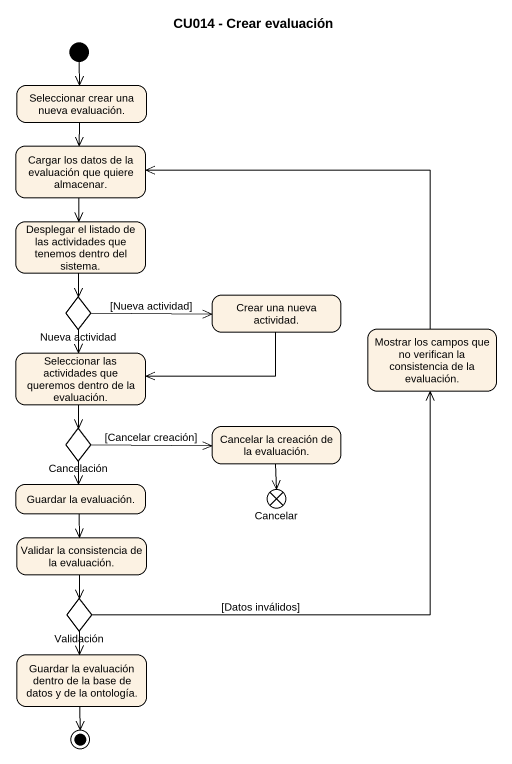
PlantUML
@startuml
title CU014 - Crear evaluación
hide empty description
state "Seleccionar crear una nueva evaluación." as Seleccionar_crear_una_nueva
state "Cargar los datos de la evaluación que quiere almacenar." as Cargar_los_datos_de_la
state "Desplegar el listado de las actividades que tenemos dentro del sistema." as Desplegar_el_listado_de_las
state "Nueva actividad" as Nueva_actividad <<choice>>
state "Crear una nueva actividad." as Crear_una_nueva_actividad
state "Seleccionar las actividades que queremos dentro de la evaluación." as Seleccionar_las_actividades
state "Mostrar los campos que no verifican la consistencia de la evaluación." as Mostrar_los_campos_que_no
state Cancelación <<choice>>
state "Cancelar la creación de la evaluación." as Cancelar_la_creación_de_la
state "Guardar la evaluación." as Guardar_la_evaluación
state Cancelar <<end>>
state "Validar la consistencia de la evaluación." as Validar_la_consistencia_de
state Validación <<choice>>
state "Guardar la evaluación dentro de la base de datos y de la ontología." as Guardar_la_evaluación_2
[*] --> Seleccionar_crear_una_nueva
Seleccionar_crear_una_nueva --> Cargar_los_datos_de_la
Cargar_los_datos_de_la --> Desplegar_el_listado_de_las
Desplegar_el_listado_de_las --> Nueva_actividad
Nueva_actividad -right-> Crear_una_nueva_actividad : [Nueva actividad]
Nueva_actividad --> Seleccionar_las_actividades
Crear_una_nueva_actividad -left-> Seleccionar_las_actividades
Seleccionar_las_actividades --> Cancelación
Mostrar_los_campos_que_no -left-> Cargar_los_datos_de_la
Cancelación -right-> Cancelar_la_creación_de_la : [Cancelar creación]
Cancelación --> Guardar_la_evaluación
Cancelar_la_creación_de_la --> Cancelar
Guardar_la_evaluación --> Validar_la_consistencia_de
Validar_la_consistencia_de --> Validación
Validación -up-> Mostrar_los_campos_que_no : [Datos inválidos]
Validación --> Guardar_la_evaluación_2
Guardar_la_evaluación_2 --> [*]
@enduml
